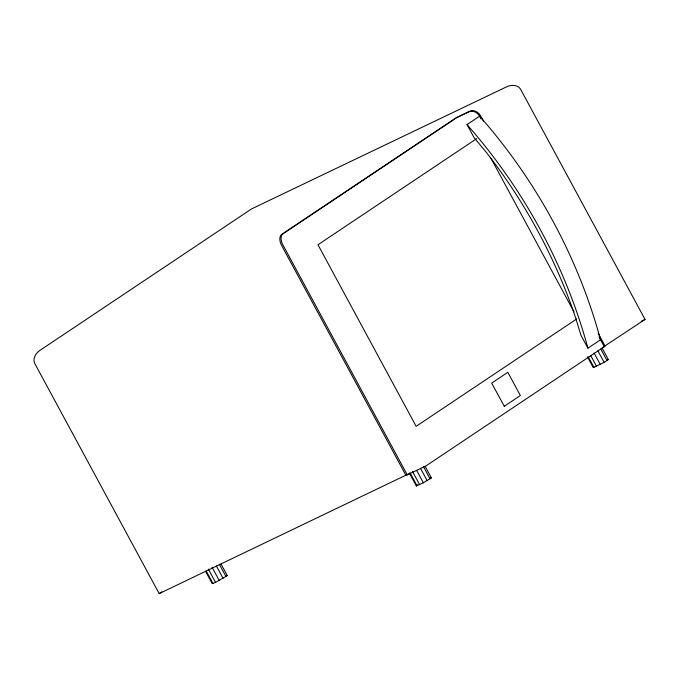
<?xml version="1.0" encoding="UTF-8"?>
<svg xmlns="http://www.w3.org/2000/svg" width="679" height="679" viewBox="0 0 679 679"><rect width="100%" height="100%" fill="white"/><g stroke="black" fill="none" stroke-linecap="round" stroke-linejoin="round"><path stroke-width="1.02" d="M205.499 571.192L212.204 583.601L215.549 582.404L227.287 575.588L221.057 564.062M409.59 473.492L416.303 485.901L417.56 484.899M416.303 485.901L423.34 482.82L431.377 477.889L425.147 466.363M587.496 356.959L593.242 367.594L604.123 362.382L608.325 359.573L602.095 348.055M587.921 348.191A461.143 372.686 56.2 0 0 467.016 124.588L479.629 116.16L481.139 118.944M476.734 138.609L317.976 244.754L416.151 426.319L576.666 319.003M603.207 347.045L645.05 319.436L520.403 88.898C517.152 84.255 510.336 84.833 505.847 87.184L251.51 208.937L39.662 350.576C35.877 353.292 32.592 358.342 34.536 363.07L159.192 593.607L161.823 591.842M504.208 406.322L520.36 395.517L507.816 372.313L491.664 383.117L504.302 406.271M159.192 593.607L407.739 474.29M467.025 124.588L474.052 137.582L485.383 151.205A457.646 369.851 56.2 0 1 575.868 318.553L580.901 335.197L587.929 348.191L600.533 339.763A461.143 372.686 56.2 0 0 479.629 116.16A9.056 7.325 56.2 0 0 469.274 111.628L456.721 117.645L282.719 233.983A9.056 5.296 64.4 0 0 282.583 244.33L407.239 474.867L408.996 473.687M599.031 336.979L604.285 346.689L426.072 465.845L407.239 474.867M641.222 321.269L645.05 319.436M602.4 347.597L604.285 346.689M607.561 359.649L608.325 359.573M430.622 477.957L431.377 477.889M226.531 575.656L227.287 575.588M483.49 121.176L480.469 115.591A9.056 7.325 56.2 0 0 470.123 111.067L456.305 117.679L281.462 234.586A9.056 5.296 64.4 0 0 281.335 244.932L405.983 475.461M598.089 333.117L605.125 346.129M600.83 349.057L607.06 360.574M597.893 350.865L604.123 362.382M490.951 158.258L574.018 311.89M594.057 352.995L600.287 364.513M590.832 355.762L596.578 366.397M588.252 356.882L594.006 367.517M423.407 466.481L430.121 478.89M420.471 468.289L427.176 480.698M416.634 470.411L423.34 482.82M412.45 471.404L419.639 484.704M409.87 472.533L417.059 485.833M219.317 564.181L226.031 576.59M216.372 565.989L223.085 578.398M212.06 567.228L219.249 580.528M208.36 569.112L215.549 582.404M206.263 571.124L212.968 583.533"/></g></svg>
